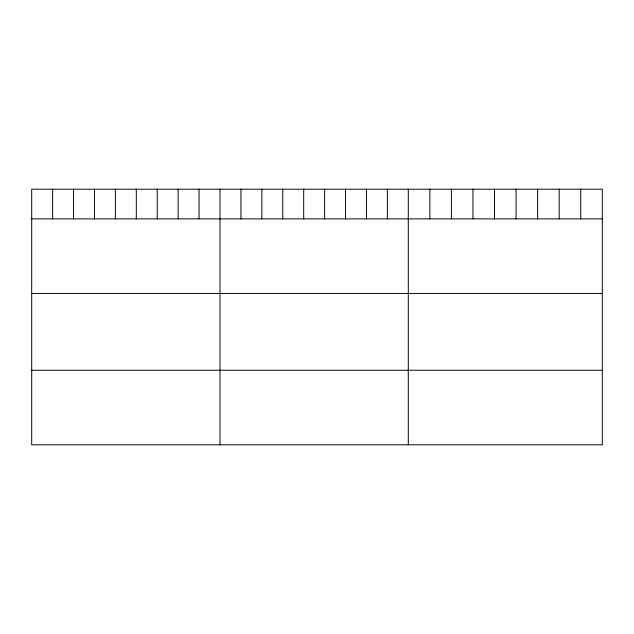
<?xml version="1.0" encoding="UTF-8"?>
<svg xmlns="http://www.w3.org/2000/svg" width="634" height="634" viewBox="0 0 634 634"><rect width="100%" height="100%" fill="white"/><g stroke="black" fill="none" stroke-linecap="round" stroke-linejoin="round"><path stroke-width="0.95" d="M602.3 218.881L602.3 444.806L31.7 444.806L31.7 189.194L602.3 189.194L602.3 218.881L31.7 218.881M31.7 293.439L602.3 293.439M31.7 370.248L602.3 370.248M580.744 189.194L580.744 218.881M559.188 189.194L559.188 218.881M537.632 189.194L537.632 218.881M516.076 189.194L516.076 218.881M494.52 189.194L494.52 218.881M472.964 189.194L472.964 218.881M451.408 189.194L451.408 218.881M429.852 189.194L429.852 218.881M408.296 189.194L408.296 444.806M387.374 189.194L387.374 218.881M366.452 189.194L366.452 218.881M345.53 189.194L345.53 218.881M324.608 189.194L324.608 218.881M303.686 189.194L303.686 218.881M282.764 189.194L282.764 218.881M261.842 189.194L261.842 218.881M240.92 189.194L240.92 218.881M219.998 189.194L219.998 444.806M199.076 189.194L199.076 218.881M178.154 189.194L178.154 218.881M157.232 189.194L157.232 218.881M136.31 189.194L136.31 218.881M115.388 189.194L115.388 218.881M94.466 189.194L94.466 218.881M73.544 189.194L73.544 218.881M52.622 189.194L52.622 218.881"/></g></svg>
